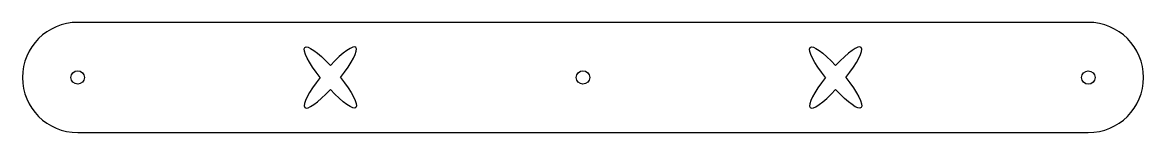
# Model space of a CAD drawing. Header units: millimetres. Extents: x 45 to 329, y -268 to -240.
import ezdxf

# ---------------------------------------------------------------- set-up
doc = ezdxf.new("R2010")
doc.units = ezdxf.units.MM
doc.header["$MEASUREMENT"] = 0

msp = doc.modelspace()

# ---------------------------------------------------------------- linework, layer by layer
at = {"linetype": 'Continuous'}
for p, q in [((315.2, -240.16), (59.45, -240.16)), ((59.45, -268.12), (315.2, -268.12))]:
    msp.add_line(p, q, dxfattribs=at)
for centre in [(59.45, -254.12), (187.32, -254.14), (315.2, -254.16)]:
    msp.add_circle(centre, 1.7, dxfattribs=at)
for centre, start, end in [((59.45, -254.14), 90, 270), ((315.2, -254.14), 270, 90)]:
    msp.add_arc(centre, 13.98, start, end, dxfattribs=at)
at = {"linetype": 'Continuous', "extrusion": (0, 0, -1)}
for centre, major_axis, start_param, end_param in [((123.39, -254.13), (6.44, -7.65), 1.73781, 4.479426), ((251.26, -254.15), (6.42, -7.67), 8.019788, 10.760946), ((123.39, -254.13), (6.44, -7.65), 4.879402, 7.621019), ((251.26, -254.15), (6.42, -7.67), 4.878195, 7.619354)]:
    msp.add_ellipse(centre, major_axis=major_axis, ratio=0.2, start_param=start_param, end_param=end_param, dxfattribs=at)
at = {"linetype": 'Continuous'}
for centre, major_axis, start_param, end_param in [((123.39, -254.13), (6.44, 7.65), 4.879402, 7.621019), ((251.26, -254.15), (6.42, 7.67), 4.878195, 7.619354), ((123.39, -254.13), (6.44, 7.65), 1.73781, 4.479426), ((251.26, -254.15), (6.42, 7.67), 1.736603, 4.477761)]:
    msp.add_ellipse(centre, major_axis=major_axis, ratio=0.2, start_param=start_param, end_param=end_param, dxfattribs=at)

doc.saveas('drawing.dxf')
